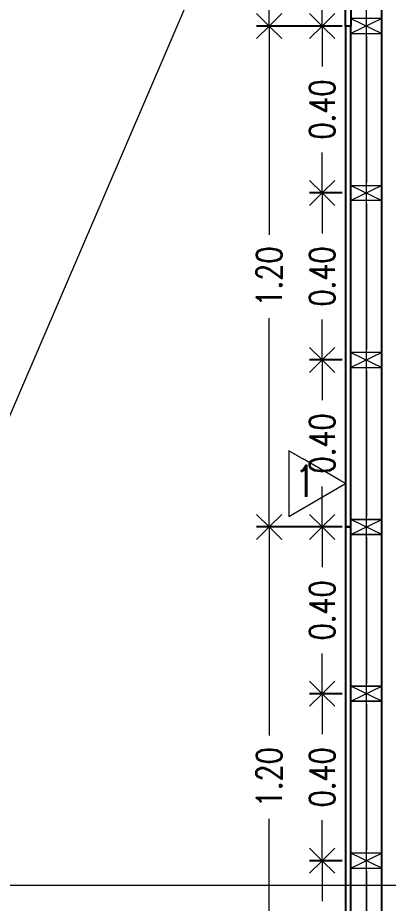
# Model space of a CAD drawing. Header units: inches. Extents: x 10.8 to 60.4, y 12.2 to 79.7.
# Drawn here: x 25.123 to 26.01, y 19.091 to 21.213 of the extents above; entities that cross this region are included whole.
import ezdxf

# ---------------------------------------------------------------- set-up
doc = ezdxf.new("R2010")
doc.units = ezdxf.units.IN
doc.header["$MEASUREMENT"] = 0
doc.layers.get('DEFPOINTS').update_dxf_attribs({"color": 210})
for name, color, linetype, lineweight in [('A-ANNO-DIMS', 3, 'Continuous', 18), ('A-ANNO-SYMB', 3, 'Continuous', 18), ('A-ANNO-TEXT', 3, 'Continuous', 18), ('A-DETL-MCUT', 4, 'Continuous', 25), ('A-ELEV-IDEN', 3, 'Continuous', 18), ('A-ELEV-MBE2', 4, 'Continuous', 25), ('A-WALL-PATT', 8, 'Continuous', 18), ('A-WALL-STUD', 3, 'Continuous', 18)]:
    doc.layers.add(name, color=color, linetype=linetype, lineweight=lineweight)
doc.styles.add('E-ROMANS', font='romans.shx', dxfattribs={"width": 0.8})
doc.dimstyles.new('E-0050_ARW_12', dxfattribs={"dimscale": 0.001, "dimtxt": 60, "dimasz": 60, "dimexe": 30, "dimexo": 20, "dimgap": 30, "dimtad": 0, "dimzin": 0, "dimdsep": 46, "dimtxsty": 'E-ROMANS', "dimblk": 'OPEN90', "dimcen": 30, "dimclrd": 256, "dimclre": 256, "dimclrt": 256, "dimadec": 0, "dimazin": 0, "dimtfac": 1, "dimtmove": 1, "dimatfit": 3, "dimldrblk": 'OPEN90', "dimfxl": 1, "dimtfill": 1, "dimtolj": 1, "dimtzin": 0, "dimlwd": -1, "dimarcsym": 0})

# ---------------------------------------------------------------- blocks, each defined once
blk = doc.blocks.new('_Open90')
at = {"color": 0, "linetype": 'ByBlock', "lineweight": -2}
for p, q in [((-0.5, 0.5), (0, 0)), ((0, 0), (-1, 0)), ((0, 0), (-0.5, -0.5))]:
    blk.add_line(p, q, dxfattribs=at)
blk = doc.blocks.new('*D610')
at = {"layer": 'A-ANNO-DIMS', "lineweight": -2, "transparency": 16777216}
for p, q in [((25.8999, 19.1933), (25.8216, 19.1933)), ((25.8999, 18.7934), (25.8216, 18.7934))]:
    blk.add_line(p, q, dxfattribs=at)
at = {"layer": 'A-ANNO-DIMS', "transparency": 16777216}
for p, q in [((25.8516, 19.1333), (25.8516, 19.0965)), ((25.8516, 18.8534), (25.8516, 18.8902))]:
    blk.add_line(p, q, dxfattribs=at)
at = {"layer": 'DEFPOINTS', "color": 0, "transparency": 16777216}
for p in [(25.8516, 19.1933), (25.9199, 19.1933), (25.9199, 18.7934)]:
    blk.add_point(p, dxfattribs=at)
at = {"layer": 'A-ANNO-DIMS', "transparency": 16777216, "xscale": 0.06, "yscale": 0.06, "zscale": 0.06}
for p, rotation in [((25.8516, 19.1933), 90), ((25.8516, 18.7934), 270)]:
    blk.add_blockref('_Open90', p, dxfattribs=dict(at, rotation=rotation))
at = {"layer": 'A-ANNO-DIMS', "transparency": 16777216, "insert": (25.8516, 18.9934), "char_height": 0.06, "attachment_point": 5, "rotation": 90, "style": 'E-ROMANS', "bg_fill": 3, "box_fill_scale": 1.25, "bg_fill_color": 256, "bg_fill_true_color": 13158600, "bg_fill_transparency": 0}
blk.add_mtext('\\A1;0.40', dxfattribs=at)
blk = doc.blocks.new('*D611')
at = {"layer": 'A-ANNO-DIMS', "lineweight": -2, "transparency": 16777216}
for p, q in [((25.8999, 19.5934), (25.8216, 19.5934)), ((25.8999, 19.1933), (25.8216, 19.1933))]:
    blk.add_line(p, q, dxfattribs=at)
at = {"layer": 'A-ANNO-DIMS', "transparency": 16777216}
for p, q in [((25.8516, 19.5334), (25.8516, 19.4965)), ((25.8516, 19.2533), (25.8516, 19.2902))]:
    blk.add_line(p, q, dxfattribs=at)
at = {"layer": 'DEFPOINTS', "color": 0, "transparency": 16777216}
for p in [(25.8516, 19.5934), (25.9199, 19.5934), (25.9199, 19.1933)]:
    blk.add_point(p, dxfattribs=at)
at = {"layer": 'A-ANNO-DIMS', "transparency": 16777216, "xscale": 0.06, "yscale": 0.06, "zscale": 0.06}
for p, rotation in [((25.8516, 19.5934), 90), ((25.8516, 19.1933), 270)]:
    blk.add_blockref('_Open90', p, dxfattribs=dict(at, rotation=rotation))
at = {"layer": 'A-ANNO-DIMS', "transparency": 16777216, "insert": (25.8516, 19.3933), "char_height": 0.06, "attachment_point": 5, "rotation": 90, "style": 'E-ROMANS', "bg_fill": 3, "box_fill_scale": 1.25, "bg_fill_color": 256, "bg_fill_true_color": 13158600, "bg_fill_transparency": 0}
blk.add_mtext('\\A1;0.40', dxfattribs=at)
blk = doc.blocks.new('*D612')
at = {"layer": 'A-ANNO-DIMS', "lineweight": -2, "transparency": 16777216}
for p, q in [((25.8999, 19.9934), (25.8216, 19.9934)), ((25.8999, 19.5934), (25.8216, 19.5934))]:
    blk.add_line(p, q, dxfattribs=at)
at = {"layer": 'A-ANNO-DIMS', "transparency": 16777216}
for p, q in [((25.8516, 19.9334), (25.8516, 19.8965)), ((25.8516, 19.6534), (25.8516, 19.6902))]:
    blk.add_line(p, q, dxfattribs=at)
at = {"layer": 'DEFPOINTS', "color": 0, "transparency": 16777216}
for p in [(25.8516, 19.9934), (25.9199, 19.9934), (25.9199, 19.5934)]:
    blk.add_point(p, dxfattribs=at)
at = {"layer": 'A-ANNO-DIMS', "transparency": 16777216, "xscale": 0.06, "yscale": 0.06, "zscale": 0.06}
for p, rotation in [((25.8516, 19.9934), 90), ((25.8516, 19.5934), 270)]:
    blk.add_blockref('_Open90', p, dxfattribs=dict(at, rotation=rotation))
at = {"layer": 'A-ANNO-DIMS', "transparency": 16777216, "insert": (25.8516, 19.7934), "char_height": 0.06, "attachment_point": 5, "rotation": 90, "style": 'E-ROMANS', "bg_fill": 3, "box_fill_scale": 1.25, "bg_fill_color": 256, "bg_fill_true_color": 13158600, "bg_fill_transparency": 0}
blk.add_mtext('\\A1;0.40', dxfattribs=at)
blk = doc.blocks.new('*D613')
at = {"layer": 'A-ANNO-DIMS', "lineweight": -2, "transparency": 16777216}
for p, q in [((25.8999, 20.3934), (25.8216, 20.3934)), ((25.8999, 19.9934), (25.8216, 19.9934))]:
    blk.add_line(p, q, dxfattribs=at)
at = {"layer": 'A-ANNO-DIMS', "transparency": 16777216}
for p, q in [((25.8516, 20.3334), (25.8516, 20.2966)), ((25.8516, 20.0534), (25.8516, 20.0903))]:
    blk.add_line(p, q, dxfattribs=at)
at = {"layer": 'DEFPOINTS', "color": 0, "transparency": 16777216}
for p in [(25.8516, 20.3934), (25.9199, 20.3934), (25.9199, 19.9934)]:
    blk.add_point(p, dxfattribs=at)
at = {"layer": 'A-ANNO-DIMS', "transparency": 16777216, "xscale": 0.06, "yscale": 0.06, "zscale": 0.06}
for p, rotation in [((25.8516, 20.3934), 90), ((25.8516, 19.9934), 270)]:
    blk.add_blockref('_Open90', p, dxfattribs=dict(at, rotation=rotation))
at = {"layer": 'A-ANNO-DIMS', "transparency": 16777216, "insert": (25.8516, 20.1934), "char_height": 0.06, "attachment_point": 5, "rotation": 90, "style": 'E-ROMANS', "bg_fill": 3, "box_fill_scale": 1.25, "bg_fill_color": 256, "bg_fill_true_color": 13158600, "bg_fill_transparency": 0}
blk.add_mtext('\\A1;0.40', dxfattribs=at)
blk = doc.blocks.new('*D614')
at = {"layer": 'A-ANNO-DIMS', "lineweight": -2, "transparency": 16777216}
for p, q in [((25.8999, 20.7934), (25.8216, 20.7934)), ((25.8999, 20.3934), (25.8216, 20.3934))]:
    blk.add_line(p, q, dxfattribs=at)
at = {"layer": 'A-ANNO-DIMS', "transparency": 16777216}
for p, q in [((25.8516, 20.7334), (25.8516, 20.6966)), ((25.8516, 20.4534), (25.8516, 20.4903))]:
    blk.add_line(p, q, dxfattribs=at)
at = {"layer": 'DEFPOINTS', "color": 0, "transparency": 16777216}
for p in [(25.8516, 20.7934), (25.9199, 20.7934), (25.9199, 20.3934)]:
    blk.add_point(p, dxfattribs=at)
at = {"layer": 'A-ANNO-DIMS', "transparency": 16777216, "xscale": 0.06, "yscale": 0.06, "zscale": 0.06}
for p, rotation in [((25.8516, 20.7934), 90), ((25.8516, 20.3934), 270)]:
    blk.add_blockref('_Open90', p, dxfattribs=dict(at, rotation=rotation))
at = {"layer": 'A-ANNO-DIMS', "transparency": 16777216, "insert": (25.8516, 20.5934), "char_height": 0.06, "attachment_point": 5, "rotation": 90, "style": 'E-ROMANS', "bg_fill": 3, "box_fill_scale": 1.25, "bg_fill_color": 256, "bg_fill_true_color": 13158600, "bg_fill_transparency": 0}
blk.add_mtext('\\A1;0.40', dxfattribs=at)
blk = doc.blocks.new('*D615')
at = {"layer": 'A-ANNO-DIMS', "lineweight": -2, "transparency": 16777216}
for p, q in [((25.8999, 21.1934), (25.8216, 21.1934)), ((25.8999, 20.7934), (25.8216, 20.7934))]:
    blk.add_line(p, q, dxfattribs=at)
at = {"layer": 'A-ANNO-DIMS', "transparency": 16777216}
for p, q in [((25.8516, 21.1334), (25.8516, 21.0966)), ((25.8516, 20.8534), (25.8516, 20.8903))]:
    blk.add_line(p, q, dxfattribs=at)
at = {"layer": 'DEFPOINTS', "color": 0, "transparency": 16777216}
for p in [(25.8516, 21.1934), (25.9199, 21.1934), (25.9199, 20.7934)]:
    blk.add_point(p, dxfattribs=at)
at = {"layer": 'A-ANNO-DIMS', "transparency": 16777216, "xscale": 0.06, "yscale": 0.06, "zscale": 0.06}
for p, rotation in [((25.8516, 21.1934), 90), ((25.8516, 20.7934), 270)]:
    blk.add_blockref('_Open90', p, dxfattribs=dict(at, rotation=rotation))
at = {"layer": 'A-ANNO-DIMS', "transparency": 16777216, "insert": (25.8516, 20.9934), "char_height": 0.06, "attachment_point": 5, "rotation": 90, "style": 'E-ROMANS', "bg_fill": 3, "box_fill_scale": 1.25, "bg_fill_color": 256, "bg_fill_true_color": 13158600, "bg_fill_transparency": 0}
blk.add_mtext('\\A1;0.40', dxfattribs=at)
blk = doc.blocks.new('*D616')
at = {"layer": 'A-ANNO-DIMS', "lineweight": -2, "transparency": 16777216}
for p, q in [((25.8999, 21.5934), (25.8216, 21.5934)), ((25.8999, 21.1934), (25.8216, 21.1934))]:
    blk.add_line(p, q, dxfattribs=at)
at = {"layer": 'A-ANNO-DIMS', "transparency": 16777216}
for p, q in [((25.8516, 21.5334), (25.8516, 21.4966)), ((25.8516, 21.2534), (25.8516, 21.2903))]:
    blk.add_line(p, q, dxfattribs=at)
at = {"layer": 'DEFPOINTS', "color": 0, "transparency": 16777216}
for p in [(25.8516, 21.5934), (25.9199, 21.5934), (25.9199, 21.1934)]:
    blk.add_point(p, dxfattribs=at)
at = {"layer": 'A-ANNO-DIMS', "transparency": 16777216, "xscale": 0.06, "yscale": 0.06, "zscale": 0.06}
for p, rotation in [((25.8516, 21.5934), 90), ((25.8516, 21.1934), 270)]:
    blk.add_blockref('_Open90', p, dxfattribs=dict(at, rotation=rotation))
at = {"layer": 'A-ANNO-DIMS', "transparency": 16777216, "insert": (25.8516, 21.3934), "char_height": 0.06, "attachment_point": 5, "rotation": 90, "style": 'E-ROMANS', "bg_fill": 3, "box_fill_scale": 1.25, "bg_fill_color": 256, "bg_fill_true_color": 13158600, "bg_fill_transparency": 0}
blk.add_mtext('\\A1;0.40', dxfattribs=at)
blk = doc.blocks.new('*D960')
at = {"layer": 'A-ANNO-DIMS', "lineweight": -2, "transparency": 16777216}
for p, q in [((25.8879, 19.9934), (25.6948, 19.9934)), ((25.8879, 18.7934), (25.6948, 18.7934))]:
    blk.add_line(p, q, dxfattribs=at)
at = {"layer": 'A-ANNO-DIMS', "transparency": 16777216}
for p, q in [((25.7248, 19.9334), (25.7248, 19.4931)), ((25.7248, 18.8534), (25.7248, 19.2937))]:
    blk.add_line(p, q, dxfattribs=at)
at = {"layer": 'DEFPOINTS', "color": 0, "transparency": 16777216}
for p in [(25.7248, 19.9934), (25.9079, 19.9934), (25.9079, 18.7934)]:
    blk.add_point(p, dxfattribs=at)
at = {"layer": 'A-ANNO-DIMS', "transparency": 16777216, "xscale": 0.06, "yscale": 0.06, "zscale": 0.06}
for p, rotation in [((25.7248, 19.9934), 90), ((25.7248, 18.7934), 270)]:
    blk.add_blockref('_Open90', p, dxfattribs=dict(at, rotation=rotation))
at = {"layer": 'A-ANNO-DIMS', "transparency": 16777216, "insert": (25.7248, 19.3934), "char_height": 0.06, "attachment_point": 5, "rotation": 90, "style": 'E-ROMANS', "bg_fill": 3, "box_fill_scale": 1.25, "bg_fill_color": 256, "bg_fill_true_color": 13158600, "bg_fill_transparency": 0}
blk.add_mtext('\\A1;1.20', dxfattribs=at)
blk = doc.blocks.new('*D961')
at = {"layer": 'A-ANNO-DIMS', "lineweight": -2, "transparency": 16777216}
for p, q in [((25.8879, 21.1934), (25.6948, 21.1934)), ((25.8879, 19.9934), (25.6948, 19.9934))]:
    blk.add_line(p, q, dxfattribs=at)
at = {"layer": 'A-ANNO-DIMS', "transparency": 16777216}
for p, q in [((25.7248, 21.1334), (25.7248, 20.6931)), ((25.7248, 20.0534), (25.7248, 20.4937))]:
    blk.add_line(p, q, dxfattribs=at)
at = {"layer": 'DEFPOINTS', "color": 0, "transparency": 16777216}
for p in [(25.7248, 21.1934), (25.9079, 21.1934), (25.9079, 19.9934)]:
    blk.add_point(p, dxfattribs=at)
at = {"layer": 'A-ANNO-DIMS', "transparency": 16777216, "xscale": 0.06, "yscale": 0.06, "zscale": 0.06}
for p, rotation in [((25.7248, 21.1934), 90), ((25.7248, 19.9934), 270)]:
    blk.add_blockref('_Open90', p, dxfattribs=dict(at, rotation=rotation))
at = {"layer": 'A-ANNO-DIMS', "transparency": 16777216, "insert": (25.7248, 20.5934), "char_height": 0.06, "attachment_point": 5, "rotation": 90, "style": 'E-ROMANS', "bg_fill": 3, "box_fill_scale": 1.25, "bg_fill_color": 256, "bg_fill_true_color": 13158600, "bg_fill_transparency": 0}
blk.add_mtext('\\A1;1.20', dxfattribs=at)
blk = doc.blocks.new('*D618')
at = {"layer": 'A-ANNO-DIMS', "lineweight": -2, "transparency": 16777216}
for p, q in [((25.8879, 22.3935), (25.6948, 22.3935)), ((25.8879, 21.1934), (25.6948, 21.1934))]:
    blk.add_line(p, q, dxfattribs=at)
at = {"layer": 'A-ANNO-DIMS', "transparency": 16777216}
for p, q in [((25.7248, 22.3335), (25.7248, 21.8931)), ((25.7248, 21.2534), (25.7248, 21.6937))]:
    blk.add_line(p, q, dxfattribs=at)
at = {"layer": 'DEFPOINTS', "color": 0, "transparency": 16777216}
for p in [(25.7248, 22.3935), (25.9079, 22.3935), (25.9079, 21.1934)]:
    blk.add_point(p, dxfattribs=at)
at = {"layer": 'A-ANNO-DIMS', "transparency": 16777216, "xscale": 0.06, "yscale": 0.06, "zscale": 0.06}
for p, rotation in [((25.7248, 22.3935), 90), ((25.7248, 21.1934), 270)]:
    blk.add_blockref('_Open90', p, dxfattribs=dict(at, rotation=rotation))
at = {"layer": 'A-ANNO-DIMS', "transparency": 16777216, "insert": (25.7248, 21.7934), "char_height": 0.06, "attachment_point": 5, "rotation": 90, "style": 'E-ROMANS', "bg_fill": 3, "box_fill_scale": 1.25, "bg_fill_color": 256, "bg_fill_true_color": 13158600, "bg_fill_transparency": 0}
blk.add_mtext('\\A1;1.20', dxfattribs=at)

msp = doc.modelspace()

# ---------------------------------------------------------------- linework, layer by layer
at = {"layer": 'A-ANNO-SYMB'}
msp.add_line((25.9574, 13.8788), (25.9574, 25.1522), dxfattribs=at)
at = {"layer": 'A-DETL-MCUT'}
for points in [[(25.9079, 21.1934), (25.9079, 22.3934), (25.9199, 22.3934), (25.9199, 21.1934)], [(25.9199, 19.9934), (25.9199, 21.1934), (25.9079, 21.1934), (25.9079, 19.9934)], [(25.9199, 18.7934), (25.9199, 19.9934), (25.9079, 19.9934), (25.9079, 18.7934)]]:
    msp.add_lwpolyline(points, close=True, dxfattribs=at)
at = {"layer": 'A-ELEV-IDEN'}
msp.add_line((22.9189, 15.1714), (25.9079, 22.1329), dxfattribs=at)
at = {"layer": 'A-ELEV-MBE2'}
msp.add_line((25.9949, 14.9414), (25.9949, 22.3454), dxfattribs=at)
at = {"layer": 'A-WALL-PATT', "ltscale": 0.1}
for p, q in [((25.9574, 21.1684), (25.9574, 20.8184)), ((25.9574, 20.7684), (25.9574, 20.4184)), ((25.9574, 20.3684), (25.9574, 20.0184)), ((25.9574, 19.9684), (25.9574, 19.6184)), ((25.9574, 19.5684), (25.9574, 19.2183)), ((25.9574, 19.1683), (25.9574, 18.8184))]:
    msp.add_line(p, q, dxfattribs=at)

# ---------------------------------------------------------------- next in the draw order: dimensions: what is measured, and where the dimension line sits
at = {"layer": 'A-ANNO-DIMS'}
dim = msp.add_linear_dim(base=(25.8516, 19.1933), p1=(25.9199, 18.7934), p2=(25.9199, 19.1933), angle=90, dimstyle='E-0050_ARW_12', dxfattribs=at)
dim.commit()
dim.dimension.update_dxf_attribs({"geometry": '*D610', "text_midpoint": (25.8516, 18.9934)})

# ---------------------------------------------------------------- next in the draw order: dimensions: what is measured, and where the dimension line sits
dim = msp.add_linear_dim(base=(25.8516, 19.5934), p1=(25.9199, 19.1933), p2=(25.9199, 19.5934), angle=90, dimstyle='E-0050_ARW_12', dxfattribs=at)
dim.commit()
dim.dimension.update_dxf_attribs({"geometry": '*D611', "text_midpoint": (25.8516, 19.3933)})

# ---------------------------------------------------------------- next in the draw order: linework, layer by layer
at = {"layer": 'A-WALL-STUD'}
for p, q in [((25.9199, 19.1753), (25.9949, 19.2113)), ((25.9949, 19.1753), (25.9199, 19.2113))]:
    msp.add_line(p, q, dxfattribs=at)
msp.add_lwpolyline([(25.9199, 19.1753), (25.9949, 19.1753), (25.9949, 19.2113), (25.9199, 19.2113)], close=True, dxfattribs=at)

# ---------------------------------------------------------------- next in the draw order: dimensions: what is measured, and where the dimension line sits
at = {"layer": 'A-ANNO-DIMS'}
dim = msp.add_linear_dim(base=(25.8516, 19.9934), p1=(25.9199, 19.5934), p2=(25.9199, 19.9934), angle=90, dimstyle='E-0050_ARW_12', dxfattribs=at)
dim.commit()
dim.dimension.update_dxf_attribs({"geometry": '*D612', "text_midpoint": (25.8516, 19.7934)})

# ---------------------------------------------------------------- next in the draw order: linework, layer by layer
at = {"layer": 'A-WALL-STUD'}
for p, q in [((25.9949, 19.5754), (25.9199, 19.6114)), ((25.9199, 19.5754), (25.9949, 19.6114)), ((25.9199, 19.5754), (25.9949, 19.6114)), ((25.9949, 19.5754), (25.9199, 19.6114))]:
    msp.add_line(p, q, dxfattribs=at)
for points in [[(25.9949, 19.5754), (25.9199, 19.5754), (25.9199, 19.6114), (25.9949, 19.6114)], [(25.9199, 19.5754), (25.9949, 19.5754), (25.9949, 19.6114), (25.9199, 19.6114)]]:
    msp.add_lwpolyline(points, close=True, dxfattribs=at)

# ---------------------------------------------------------------- next in the draw order: dimensions: what is measured, and where the dimension line sits
at = {"layer": 'A-ANNO-DIMS'}
dim = msp.add_linear_dim(base=(25.8516, 20.3934), p1=(25.9199, 19.9934), p2=(25.9199, 20.3934), angle=90, dimstyle='E-0050_ARW_12', dxfattribs=at)
dim.commit()
dim.dimension.update_dxf_attribs({"geometry": '*D613', "text_midpoint": (25.8516, 20.1934)})

# ---------------------------------------------------------------- next in the draw order: linework, layer by layer
at = {"layer": 'A-WALL-STUD'}
for p, q in [((25.9949, 19.9754), (25.9199, 20.0114)), ((25.9199, 19.9754), (25.9949, 20.0114)), ((25.9199, 19.9754), (25.9949, 20.0114)), ((25.9949, 19.9754), (25.9199, 20.0114))]:
    msp.add_line(p, q, dxfattribs=at)
for points in [[(25.9949, 19.9754), (25.9199, 19.9754), (25.9199, 20.0114), (25.9949, 20.0114)], [(25.9199, 19.9754), (25.9949, 19.9754), (25.9949, 20.0114), (25.9199, 20.0114)]]:
    msp.add_lwpolyline(points, close=True, dxfattribs=at)

# ---------------------------------------------------------------- next in the draw order: dimensions: what is measured, and where the dimension line sits
at = {"layer": 'A-ANNO-DIMS'}
for base, p1, p2, picture, middle in [((25.8516, 20.7934), (25.9199, 20.3934), (25.9199, 20.7934), '*D614', (25.8516, 20.5934)), ((25.7248, 19.9934), (25.9079, 18.7934), (25.9079, 19.9934), '*D960', (25.7248, 19.3934))]:
    dim = msp.add_linear_dim(base=base, p1=p1, p2=p2, angle=90, dimstyle='E-0050_ARW_12', dxfattribs=at)
    dim.commit()
    dim.dimension.update_dxf_attribs({"geometry": picture, "text_midpoint": middle})

# ---------------------------------------------------------------- next in the draw order: linework, layer by layer
at = {"layer": 'A-ANNO-SYMB'}
msp.add_line((34.2889, 19.1339), (11.4546, 19.1339), dxfattribs=at)
at = {"layer": 'A-WALL-STUD'}
for p, q in [((25.9949, 20.4114), (25.9199, 20.3754)), ((25.9199, 20.4114), (25.9949, 20.3754))]:
    msp.add_line(p, q, dxfattribs=at)
msp.add_lwpolyline([(25.9949, 20.4114), (25.9199, 20.4114), (25.9199, 20.3754), (25.9949, 20.3754)], close=True, dxfattribs=at)

# ---------------------------------------------------------------- next in the draw order: dimensions: what is measured, and where the dimension line sits
at = {"layer": 'A-ANNO-DIMS'}
dim = msp.add_linear_dim(base=(25.8516, 21.1934), p1=(25.9199, 20.7934), p2=(25.9199, 21.1934), angle=90, dimstyle='E-0050_ARW_12', dxfattribs=at)
dim.commit()
dim.dimension.update_dxf_attribs({"geometry": '*D615', "text_midpoint": (25.8516, 20.9934)})

# ---------------------------------------------------------------- next in the draw order: linework, layer by layer
at = {"layer": 'A-WALL-STUD'}
for p, q in [((25.9199, 20.8114), (25.9949, 20.7754)), ((25.9949, 20.8114), (25.9199, 20.7754))]:
    msp.add_line(p, q, dxfattribs=at)
msp.add_lwpolyline([(25.9199, 20.8114), (25.9949, 20.8114), (25.9949, 20.7754), (25.9199, 20.7754)], close=True, dxfattribs=at)

# ---------------------------------------------------------------- next in the draw order: dimensions: what is measured, and where the dimension line sits
at = {"layer": 'A-ANNO-DIMS'}
dim = msp.add_linear_dim(base=(25.8516, 21.5934), p1=(25.9199, 21.1934), p2=(25.9199, 21.5934), angle=90, dimstyle='E-0050_ARW_12', dxfattribs=at)
dim.commit()
dim.dimension.update_dxf_attribs({"geometry": '*D616', "text_midpoint": (25.8516, 21.3934)})

# ---------------------------------------------------------------- next in the draw order: linework, layer by layer
at = {"layer": 'A-WALL-STUD'}
for p, q in [((25.9949, 21.2114), (25.9199, 21.1754)), ((25.9199, 21.2114), (25.9949, 21.1754))]:
    msp.add_line(p, q, dxfattribs=at)
msp.add_lwpolyline([(25.9949, 21.2114), (25.9199, 21.2114), (25.9199, 21.1754), (25.9949, 21.1754)], close=True, dxfattribs=at)

# ---------------------------------------------------------------- next in the draw order: dimensions: what is measured, and where the dimension line sits
at = {"layer": 'A-ANNO-DIMS'}
dim = msp.add_linear_dim(base=(25.7248, 21.1934), p1=(25.9079, 19.9934), p2=(25.9079, 21.1934), angle=90, dimstyle='E-0050_ARW_12', dxfattribs=at)
dim.commit()
dim.dimension.update_dxf_attribs({"geometry": '*D961', "text_midpoint": (25.7248, 20.5934)})

# ---------------------------------------------------------------- next in the draw order: linework, layer by layer
at = {"layer": 'A-ANNO-TEXT'}
msp.add_lwpolyline([(25.9079, 20.097), (25.772, 20.1754), (25.772, 20.0185)], close=True, dxfattribs=at)

# ---------------------------------------------------------------- next in the draw order: texts
at = {"layer": 'A-ANNO-TEXT', "insert": (25.811, 20.1026), "char_height": 0.075, "attachment_point": 5, "rotation": 0.0005, "style": 'E-ROMANS'}
msp.add_mtext('\\pi-0.45,l0.45,t0.45;1', dxfattribs=at)

# ---------------------------------------------------------------- next in the draw order: dimensions: what is measured, and where the dimension line sits
at = {"layer": 'A-ANNO-DIMS'}
dim = msp.add_linear_dim(base=(25.7248, 22.3935), p1=(25.9079, 21.1934), p2=(25.9079, 22.3935), angle=90, dimstyle='E-0050_ARW_12', dxfattribs=at)
dim.commit()
dim.dimension.update_dxf_attribs({"geometry": '*D618', "text_midpoint": (25.7248, 21.7934)})

doc.saveas('drawing.dxf')
